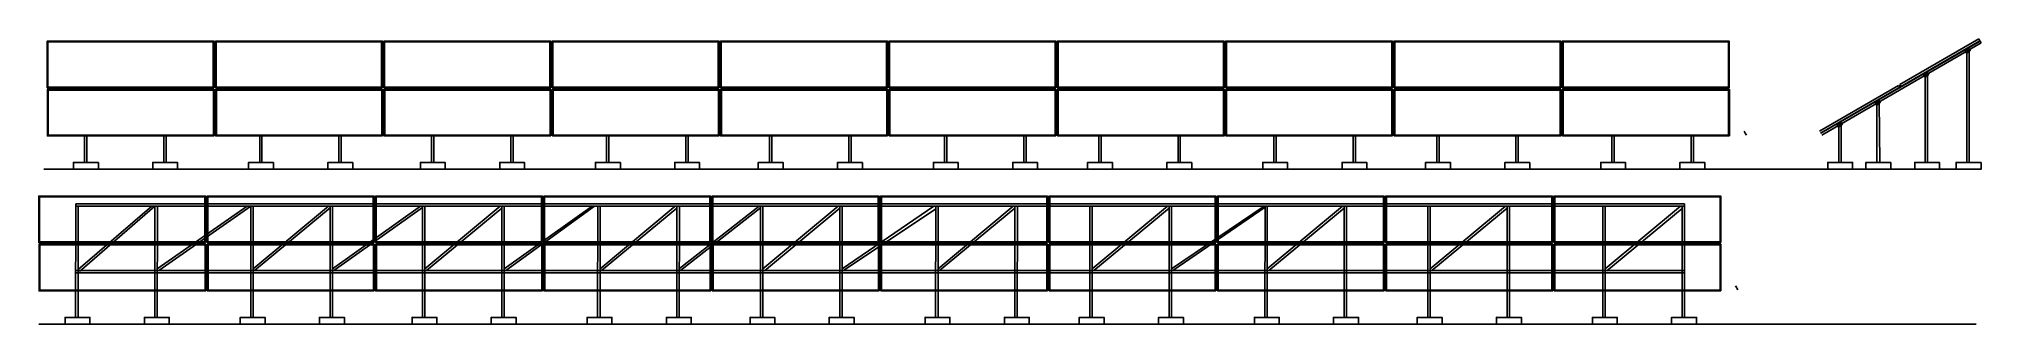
# Model space of a CAD drawing. Header units: millimetres. Extents: x 17482 to 45274, y 11327 to 15402.
import ezdxf

# ---------------------------------------------------------------- set-up
doc = ezdxf.new("R2010")
doc.units = ezdxf.units.MM

msp = doc.modelspace()

# ---------------------------------------------------------------- linework, layer by layer
for p, q in [((42977, 14057), (45257, 15373)), ((42979, 14054), (45257, 15373)), ((42979, 14054), (45259, 15371)), ((42994, 14028), (45274, 15345)), ((44112, 14751), (45241, 15402)), ((44129, 14722), (45257, 15373)), ((45257, 15373), (45241, 15402)), ((45257, 15373), (45274, 15345)), ((20003, 15198), (19996, 15198)), ((19999, 15201), (19999, 15195)), ((22411, 15198), (22405, 15198)), ((22408, 15201), (22408, 15195)), ((24820, 15198), (24813, 15198)), ((24817, 15201), (24817, 15195)), ((27229, 15198), (27222, 15198)), ((27225, 15201), (27225, 15195)), ((29638, 15198), (29631, 15198)), ((29635, 15201), (29635, 15195)), ((32047, 15198), (32040, 15198)), ((32044, 15201), (32044, 15195)), ((34456, 15198), (34449, 15198)), ((34453, 15201), (34453, 15195)), ((36865, 15198), (36858, 15198)), ((36861, 15201), (36861, 15195)), ((39273, 15198), (39267, 15198)), ((39270, 15201), (39270, 15195)), ((45038, 15221), (45113, 15264)), ((45043, 15212), (45038, 15221)), ((45068, 15226), (45067, 13637)), ((45078, 15222), (45089, 15224)), ((45082, 15228), (45084, 15218)), ((45101, 15246), (45100, 13637)), ((45113, 15264), (45117, 15255)), ((20003, 14844), (19996, 14844)), ((19999, 14848), (19999, 14841)), ((22411, 14844), (22405, 14844)), ((22408, 14848), (22408, 14841)), ((24820, 14844), (24813, 14844)), ((24817, 14848), (24817, 14841)), ((27229, 14844), (27222, 14844)), ((27225, 14848), (27225, 14841)), ((29638, 14844), (29631, 14844)), ((29635, 14848), (29635, 14841)), ((32047, 14844), (32040, 14844)), ((32044, 14848), (32044, 14841)), ((34456, 14844), (34449, 14844)), ((34453, 14848), (34453, 14841)), ((36865, 14844), (36858, 14844)), ((36861, 14848), (36861, 14841)), ((39273, 14844), (39267, 14844)), ((39270, 14848), (39270, 14841)), ((42961, 14086), (44089, 14737)), ((44105, 14708), (44089, 14737)), ((44118, 14741), (44094, 14727)), ((44097, 14723), (44121, 14736)), ((44445, 14878), (44519, 14921)), ((44450, 14869), (44445, 14878)), ((44474, 14883), (44475, 13643)), ((44485, 14879), (44495, 14881)), ((44489, 14885), (44491, 14875)), ((44508, 14903), (44507, 13637)), ((44519, 14921), (44524, 14912)), ((18138, 14693), (18131, 14693)), ((18135, 14690), (18135, 14696)), ((19540, 14693), (19533, 14693)), ((19536, 14690), (19536, 14696)), ((20006, 14535), (19999, 14535)), ((20003, 14539), (20003, 14532)), ((20547, 14693), (20540, 14693)), ((20544, 14690), (20544, 14696)), ((21949, 14693), (21942, 14693)), ((21945, 14690), (21945, 14696)), ((22415, 14535), (22408, 14535)), ((22411, 14539), (22411, 14532)), ((22956, 14693), (22949, 14693)), ((22952, 14690), (22952, 14696)), ((24357, 14693), (24351, 14693)), ((24354, 14690), (24354, 14696)), ((24823, 14535), (24817, 14535)), ((24820, 14539), (24820, 14532)), ((25365, 14693), (25358, 14693)), ((25361, 14690), (25361, 14696)), ((26766, 14693), (26759, 14693)), ((26763, 14690), (26763, 14696)), ((27232, 14535), (27225, 14535)), ((27229, 14539), (27229, 14532)), ((27773, 14693), (27766, 14693)), ((27770, 14690), (27770, 14696)), ((29175, 14693), (29168, 14693)), ((29171, 14690), (29171, 14696)), ((29642, 14535), (29635, 14535)), ((29638, 14539), (29638, 14532)), ((30183, 14693), (30176, 14693)), ((30179, 14690), (30179, 14696)), ((31584, 14693), (31577, 14693)), ((31581, 14690), (31581, 14696)), ((32050, 14535), (32044, 14535)), ((32047, 14539), (32047, 14532)), ((32592, 14693), (32585, 14693)), ((32588, 14690), (32588, 14696)), ((33993, 14693), (33986, 14693)), ((33990, 14690), (33990, 14696)), ((34459, 14535), (34452, 14535)), ((34456, 14539), (34456, 14532)), ((35000, 14693), (34993, 14693)), ((34997, 14690), (34997, 14696)), ((36402, 14693), (36395, 14693)), ((36398, 14690), (36398, 14696)), ((36868, 14535), (36861, 14535)), ((36865, 14539), (36865, 14532)), ((37409, 14693), (37402, 14693)), ((37406, 14690), (37406, 14696)), ((38811, 14693), (38804, 14693)), ((38807, 14690), (38807, 14696)), ((39277, 14535), (39270, 14535)), ((39273, 14539), (39273, 14532)), ((39818, 14693), (39811, 14693)), ((39814, 14690), (39814, 14696)), ((41054, 14693), (41047, 14693)), ((41050, 14690), (41050, 14696)), ((42977, 14057), (44105, 14708)), ((43752, 14478), (43827, 14521)), ((43757, 14469), (43752, 14478)), ((43782, 14483), (43781, 13637)), ((43792, 14479), (43803, 14481)), ((43796, 14485), (43799, 14475)), ((43815, 14503), (43826, 13637)), ((43827, 14521), (43832, 14512)), ((44094, 14727), (44097, 14723)), ((20003, 14176), (20003, 14169)), ((22411, 14176), (22411, 14169)), ((24820, 14176), (24820, 14169)), ((27229, 14176), (27229, 14169)), ((29638, 14176), (29638, 14169)), ((32047, 14176), (32047, 14169)), ((34456, 14176), (34456, 14169)), ((36865, 14176), (36865, 14169)), ((39273, 14176), (39273, 14169)), ((43207, 14163), (43282, 14206)), ((43270, 14188), (43270, 13637)), ((43282, 14206), (43286, 14197)), ((18136, 14016), (18136, 13639)), ((18170, 14016), (18170, 13637)), ((19271, 14016), (19271, 13639)), ((19304, 14016), (19304, 13637)), ((20006, 14172), (19999, 14172)), ((20642, 14016), (20642, 13639)), ((20675, 14016), (20675, 13637)), ((21776, 14016), (21776, 13639)), ((21810, 14016), (21810, 13637)), ((22415, 14172), (22408, 14172)), ((23100, 14016), (23100, 13639)), ((23134, 14016), (23133, 13637)), ((24234, 14016), (24234, 13639)), ((24268, 14016), (24268, 13637)), ((24823, 14172), (24817, 14172)), ((25605, 14016), (25605, 13639)), ((25639, 14016), (25639, 13637)), ((26740, 14016), (26740, 13639)), ((26773, 14016), (26773, 13637)), ((27232, 14172), (27225, 14172)), ((27936, 14016), (27936, 13639)), ((27969, 14016), (27969, 13637)), ((29070, 14016), (29070, 13639)), ((29104, 14016), (29103, 13637)), ((29642, 14172), (29635, 14172)), ((30441, 14016), (30441, 13639)), ((30475, 14016), (30474, 13637)), ((31575, 14016), (31575, 13639)), ((31609, 14016), (31609, 13637)), ((32050, 14172), (32044, 14172)), ((32647, 14016), (32647, 13639)), ((32681, 14016), (32681, 13637)), ((33782, 14016), (33782, 13639)), ((33815, 14016), (33815, 13637)), ((34459, 14172), (34452, 14172)), ((35153, 14016), (35153, 13639)), ((35187, 14016), (35186, 13637)), ((36287, 14016), (36287, 13639)), ((36321, 14016), (36321, 13637)), ((36868, 14172), (36861, 14172)), ((37483, 14016), (37483, 13639)), ((37517, 14016), (37517, 13637)), ((38618, 14016), (38618, 13639)), ((38651, 14016), (38651, 13637)), ((39277, 14172), (39270, 14172)), ((39989, 14016), (39989, 13639)), ((40022, 14016), (40022, 13637)), ((41123, 14016), (41123, 13639)), ((41157, 14016), (41156, 13637)), ((41897, 14057), (41881, 14085)), ((41914, 14028), (41899, 14054)), ((43212, 14155), (43207, 14163)), ((43237, 14169), (43237, 13639)), ((43247, 14164), (43258, 14166)), ((43251, 14171), (43253, 14160)), ((17555, 13540), (45272, 13540)), ((18010, 13013), (18009, 11423)), ((18010, 13046), (41030, 13045)), ((18010, 12993), (18010, 13046)), ((18010, 13013), (41030, 13012)), ((18043, 12105), (19101, 13013)), ((18044, 13012), (18043, 11423)), ((18065, 12080), (19144, 13013)), ((19144, 13013), (19143, 11423)), ((19177, 12117), (20464, 13013)), ((19178, 13012), (19177, 11423)), ((19199, 12092), (20515, 13013)), ((19883, 12984), (19876, 12984)), ((19880, 12988), (19880, 12981)), ((20515, 13013), (20515, 11423)), ((20549, 13012), (20548, 11423)), ((20549, 12117), (21626, 13013)), ((20570, 12092), (21650, 12987)), ((21650, 13013), (21649, 11423)), ((21683, 12117), (22941, 13013)), ((21683, 13012), (21683, 11423)), ((21704, 12092), (22973, 12992)), ((22292, 12984), (22285, 12984)), ((22289, 12988), (22289, 12981)), ((22973, 13013), (22973, 11424)), ((23007, 13012), (23006, 11423)), ((23007, 12117), (24083, 13013)), ((23028, 12092), (24108, 12983)), ((24108, 13013), (24107, 11424)), ((24141, 12117), (25399, 13013)), ((24142, 13012), (24141, 11423)), ((24163, 12092), (25432, 13012)), ((24701, 12984), (24694, 12984)), ((24697, 12988), (24697, 12981)), ((25479, 13013), (25478, 11423)), ((25513, 13012), (25512, 11423)), ((25512, 12117), (26589, 13012)), ((25534, 12092), (26613, 12983)), ((26613, 13013), (26612, 11423)), ((26647, 13012), (26646, 11423)), ((26647, 12122), (27788, 13012)), ((26668, 12097), (27809, 12990)), ((27109, 12984), (27103, 12984)), ((27106, 12988), (27106, 12981)), ((27809, 13013), (27808, 11424)), ((27843, 13012), (27842, 11423)), ((27842, 12115), (28919, 13011)), ((27864, 12090), (28944, 12982)), ((28944, 13013), (28943, 11424)), ((28977, 13012), (28976, 11423)), ((28977, 12116), (30287, 13012)), ((28998, 12091), (30315, 12972)), ((29519, 12984), (29512, 12984)), ((29515, 12988), (29515, 12981)), ((30315, 13013), (30314, 11424)), ((30348, 13012), (30348, 11423)), ((30348, 12116), (31424, 13012)), ((30369, 12091), (31449, 12983)), ((31449, 13013), (31448, 11424)), ((31483, 13012), (31482, 11423)), ((31928, 12984), (31921, 12984)), ((31924, 12988), (31924, 12981)), ((32521, 13013), (32520, 11423)), ((32555, 13012), (32554, 11423)), ((32554, 12116), (33631, 13012)), ((32576, 12091), (33655, 12983)), ((33655, 13013), (33655, 11423)), ((33689, 13012), (33688, 11423)), ((33689, 12116), (35014, 13012)), ((33710, 12091), (35027, 13000)), ((34336, 12984), (34330, 12984)), ((34333, 12988), (34333, 12981)), ((35027, 13013), (35026, 11424)), ((35060, 13012), (35059, 11423)), ((35060, 12116), (36136, 13012)), ((35081, 12091), (36161, 12982)), ((36161, 13013), (36160, 11424)), ((36195, 13012), (36194, 11423)), ((36745, 12984), (36738, 12984)), ((36742, 12988), (36742, 12981)), ((37357, 13013), (37356, 11424)), ((37391, 13012), (37390, 11423)), ((37390, 12116), (38467, 13012)), ((37412, 12091), (38491, 12982)), ((38491, 13013), (38490, 11424)), ((38525, 13012), (38524, 11423)), ((39154, 12984), (39147, 12984)), ((39151, 12988), (39151, 12981)), ((39862, 13013), (39861, 11423)), ((39896, 13012), (39895, 11423)), ((39896, 12115), (40972, 13010)), ((39917, 12089), (40997, 12981)), ((40997, 13013), (40996, 11423)), ((41030, 13012), (41029, 11423)), ((41030, 13045), (41030, 13015)), ((19883, 12631), (19876, 12631)), ((19880, 12634), (19880, 12628)), ((22292, 12631), (22285, 12631)), ((22289, 12634), (22289, 12628)), ((24701, 12631), (24694, 12631)), ((24697, 12634), (24697, 12628)), ((27109, 12631), (27103, 12631)), ((27106, 12634), (27106, 12628)), ((29519, 12631), (29512, 12631)), ((29515, 12634), (29515, 12628)), ((31928, 12631), (31921, 12631)), ((31924, 12634), (31924, 12628)), ((34336, 12631), (34330, 12631)), ((34333, 12634), (34333, 12628)), ((36745, 12631), (36738, 12631)), ((36742, 12634), (36742, 12628)), ((39154, 12631), (39147, 12631)), ((39151, 12634), (39151, 12628)), ((18019, 12479), (18012, 12479)), ((18015, 12476), (18015, 12483)), ((19420, 12479), (19413, 12479)), ((19417, 12476), (19417, 12483)), ((19886, 12322), (19880, 12322)), ((19883, 12325), (19883, 12319)), ((20428, 12479), (20421, 12479)), ((20424, 12476), (20424, 12483)), ((21829, 12479), (21822, 12479)), ((21826, 12476), (21826, 12483)), ((22295, 12322), (22288, 12322)), ((22292, 12325), (22292, 12319)), ((22836, 12479), (22829, 12479)), ((22833, 12476), (22833, 12483)), ((24238, 12479), (24231, 12479)), ((24234, 12476), (24234, 12483)), ((24704, 12322), (24697, 12322)), ((24701, 12325), (24701, 12319)), ((25245, 12479), (25238, 12479)), ((25242, 12476), (25242, 12483)), ((26647, 12479), (26640, 12479)), ((26643, 12476), (26643, 12483)), ((27113, 12322), (27106, 12322)), ((27109, 12325), (27109, 12319)), ((27654, 12479), (27647, 12479)), ((27650, 12476), (27650, 12483)), ((29055, 12479), (29049, 12479)), ((29052, 12476), (29052, 12483)), ((29522, 12322), (29515, 12322)), ((29519, 12325), (29519, 12319)), ((30063, 12479), (30056, 12479)), ((30060, 12476), (30060, 12483)), ((31465, 12479), (31458, 12479)), ((31461, 12476), (31461, 12483)), ((31931, 12322), (31924, 12322)), ((31928, 12325), (31928, 12319)), ((32472, 12479), (32465, 12479)), ((32469, 12476), (32469, 12483)), ((33874, 12479), (33867, 12479)), ((33870, 12476), (33870, 12483)), ((34340, 12322), (34333, 12322)), ((34336, 12325), (34336, 12319)), ((34881, 12479), (34874, 12479)), ((34877, 12476), (34877, 12483)), ((36282, 12479), (36276, 12479)), ((36279, 12476), (36279, 12483)), ((36748, 12322), (36742, 12322)), ((36745, 12325), (36745, 12319)), ((37290, 12479), (37283, 12479)), ((37286, 12476), (37286, 12483)), ((38691, 12479), (38684, 12479)), ((38688, 12476), (38688, 12483)), ((39157, 12322), (39150, 12322)), ((39154, 12325), (39154, 12319)), ((39698, 12479), (39691, 12479)), ((39695, 12476), (39695, 12483)), ((40934, 12479), (40927, 12479)), ((40931, 12476), (40931, 12483)), ((18009, 12092), (41030, 12091)), ((18009, 12059), (41030, 12058)), ((19886, 11959), (19880, 11959)), ((19883, 11962), (19883, 11956)), ((22295, 11959), (22288, 11959)), ((22292, 11962), (22292, 11956)), ((24704, 11959), (24697, 11959)), ((24701, 11962), (24701, 11956)), ((27113, 11959), (27106, 11959)), ((27109, 11962), (27109, 11956)), ((29522, 11959), (29515, 11959)), ((29519, 11962), (29519, 11956)), ((31931, 11959), (31924, 11959)), ((31928, 11962), (31928, 11956)), ((34340, 11959), (34333, 11959)), ((34336, 11962), (34336, 11956)), ((36748, 11959), (36742, 11959)), ((36745, 11962), (36745, 11956)), ((39157, 11959), (39150, 11959)), ((39154, 11962), (39154, 11956)), ((41778, 11843), (41761, 11872)), ((41794, 11815), (41779, 11841)), ((17484, 11327), (45201, 11327))]:
    msp.add_line(p, q)
for points in [[(19988, 14704), (17602, 14704), (17602, 15370), (19988, 15370)], [(19978, 14714), (17612, 14714), (17612, 15360), (19978, 15360)], [(22397, 14704), (20011, 14704), (20011, 15370), (22397, 15370)], [(22387, 14714), (20021, 14714), (20021, 15360), (22387, 15360)], [(24806, 14704), (22420, 14704), (22420, 15370), (24806, 15370)], [(24796, 14714), (22430, 14714), (22430, 15360), (24796, 15360)], [(27214, 14704), (24828, 14704), (24828, 15370), (27214, 15370)], [(27204, 14714), (24838, 14714), (24838, 15360), (27204, 15360)], [(29623, 14704), (27237, 14704), (27237, 15370), (29623, 15370)], [(29613, 14714), (27247, 14714), (27247, 15360), (29613, 15360)], [(32032, 14704), (29646, 14704), (29646, 15370), (32032, 15370)], [(32022, 14714), (29656, 14714), (29656, 15360), (32022, 15360)], [(34441, 14704), (32055, 14704), (32055, 15370), (34441, 15370)], [(34431, 14714), (32065, 14714), (32065, 15360), (34431, 15360)], [(36850, 14704), (34464, 14704), (34464, 15370), (36850, 15370)], [(36840, 14714), (34474, 14714), (34474, 15360), (36840, 15360)], [(39259, 14704), (36873, 14704), (36873, 15370), (39259, 15370)], [(39249, 14714), (36883, 14714), (36883, 15360), (39249, 15360)], [(41668, 14704), (39281, 14704), (39281, 15370), (41668, 15370)], [(41658, 14714), (39291, 14714), (39291, 15360), (41658, 15360)], [(20021, 15212), (20021, 15183), (19978, 15183), (19978, 15212)], [(20016, 15207), (20016, 15188), (19983, 15188), (19983, 15207)], [(22430, 15212), (22430, 15183), (22387, 15183), (22387, 15212)], [(22424, 15207), (22424, 15188), (22392, 15188), (22392, 15207)], [(24838, 15212), (24838, 15183), (24795, 15183), (24795, 15212)], [(24833, 15207), (24833, 15188), (24800, 15188), (24800, 15207)], [(27247, 15212), (27247, 15183), (27204, 15183), (27204, 15212)], [(27242, 15207), (27242, 15188), (27209, 15188), (27209, 15207)], [(29656, 15212), (29656, 15183), (29613, 15183), (29613, 15212)], [(29651, 15207), (29651, 15188), (29618, 15188), (29618, 15207)], [(32065, 15212), (32065, 15183), (32022, 15183), (32022, 15212)], [(32060, 15207), (32060, 15188), (32027, 15188), (32027, 15207)], [(34474, 15212), (34474, 15183), (34431, 15183), (34431, 15212)], [(34469, 15207), (34469, 15188), (34436, 15188), (34436, 15207)], [(36883, 15212), (36883, 15183), (36840, 15183), (36840, 15212)], [(36878, 15207), (36878, 15188), (36845, 15188), (36845, 15207)], [(39291, 15212), (39291, 15183), (39249, 15183), (39249, 15212)], [(39286, 15207), (39286, 15188), (39254, 15188), (39254, 15207)], [(20021, 14859), (20021, 14830), (19978, 14830), (19978, 14859)], [(20016, 14854), (20016, 14835), (19983, 14835), (19983, 14854)], [(22430, 14859), (22430, 14830), (22387, 14830), (22387, 14859)], [(22424, 14854), (22424, 14835), (22392, 14835), (22392, 14854)], [(24838, 14859), (24838, 14830), (24795, 14830), (24795, 14859)], [(24833, 14854), (24833, 14835), (24800, 14835), (24800, 14854)], [(27247, 14859), (27247, 14830), (27204, 14830), (27204, 14859)], [(27242, 14854), (27242, 14835), (27209, 14835), (27209, 14854)], [(29656, 14859), (29656, 14830), (29613, 14830), (29613, 14859)], [(29651, 14854), (29651, 14835), (29618, 14835), (29618, 14854)], [(32065, 14859), (32065, 14830), (32022, 14830), (32022, 14859)], [(32060, 14854), (32060, 14835), (32027, 14835), (32027, 14854)], [(34474, 14859), (34474, 14830), (34431, 14830), (34431, 14859)], [(34469, 14854), (34469, 14835), (34436, 14835), (34436, 14854)], [(36883, 14859), (36883, 14830), (36840, 14830), (36840, 14859)], [(36878, 14854), (36878, 14835), (36845, 14835), (36845, 14854)], [(39291, 14859), (39291, 14830), (39249, 14830), (39249, 14859)], [(39286, 14854), (39286, 14835), (39254, 14835), (39254, 14854)], [(19991, 14016), (17605, 14016), (17605, 14681), (19991, 14681)], [(19981, 14026), (17615, 14026), (17615, 14671), (19981, 14671)], [(18149, 14671), (18120, 14671), (18120, 14714), (18149, 14714)], [(18144, 14676), (18125, 14676), (18125, 14709), (18144, 14709)], [(19551, 14671), (19522, 14671), (19522, 14714), (19551, 14714)], [(19546, 14676), (19527, 14676), (19527, 14709), (19546, 14709)], [(20024, 14550), (20024, 14521), (19981, 14521), (19981, 14550)], [(20019, 14545), (20019, 14526), (19986, 14526), (19986, 14545)], [(22400, 14016), (20014, 14016), (20014, 14681), (22400, 14681)], [(22390, 14026), (20024, 14026), (20024, 14671), (22390, 14671)], [(20558, 14671), (20529, 14671), (20529, 14714), (20558, 14714)], [(20553, 14676), (20534, 14676), (20534, 14709), (20553, 14709)], [(21960, 14671), (21931, 14671), (21931, 14714), (21960, 14714)], [(21955, 14676), (21936, 14676), (21936, 14709), (21955, 14709)], [(22433, 14550), (22433, 14521), (22390, 14521), (22390, 14550)], [(22428, 14545), (22428, 14526), (22395, 14526), (22395, 14545)], [(24809, 14016), (22423, 14016), (22423, 14681), (24809, 14681)], [(24799, 14026), (22433, 14026), (22433, 14671), (24799, 14671)], [(22967, 14671), (22938, 14671), (22938, 14714), (22967, 14714)], [(22962, 14676), (22943, 14676), (22943, 14709), (22962, 14709)], [(24368, 14671), (24339, 14671), (24339, 14714), (24368, 14714)], [(24363, 14676), (24345, 14676), (24345, 14709), (24363, 14709)], [(24842, 14550), (24842, 14521), (24799, 14521), (24799, 14550)], [(24836, 14545), (24836, 14526), (24804, 14526), (24804, 14545)], [(27218, 14016), (24832, 14016), (24832, 14681), (27218, 14681)], [(27208, 14026), (24842, 14026), (24842, 14671), (27208, 14671)], [(25376, 14671), (25347, 14671), (25347, 14714), (25376, 14714)], [(25371, 14676), (25352, 14676), (25352, 14709), (25371, 14709)], [(26777, 14671), (26748, 14671), (26748, 14714), (26777, 14714)], [(26772, 14676), (26753, 14676), (26753, 14709), (26772, 14709)], [(27250, 14550), (27250, 14521), (27207, 14521), (27207, 14550)], [(27245, 14545), (27245, 14526), (27212, 14526), (27212, 14545)], [(29626, 14016), (27240, 14016), (27240, 14681), (29626, 14681)], [(29616, 14026), (27250, 14026), (27250, 14671), (29616, 14671)], [(27784, 14671), (27755, 14671), (27755, 14714), (27784, 14714)], [(27779, 14676), (27760, 14676), (27760, 14709), (27779, 14709)], [(29186, 14671), (29157, 14671), (29157, 14714), (29186, 14714)], [(29181, 14676), (29162, 14676), (29162, 14709), (29181, 14709)], [(29660, 14550), (29660, 14521), (29617, 14521), (29617, 14550)], [(29655, 14545), (29655, 14526), (29622, 14526), (29622, 14545)], [(32036, 14016), (29650, 14016), (29650, 14681), (32036, 14681)], [(32026, 14026), (29660, 14026), (29660, 14671), (32026, 14671)], [(30194, 14671), (30165, 14671), (30165, 14714), (30194, 14714)], [(30189, 14676), (30170, 14676), (30170, 14709), (30189, 14709)], [(31595, 14671), (31566, 14671), (31566, 14714), (31595, 14714)], [(31590, 14676), (31571, 14676), (31571, 14709), (31590, 14709)], [(32069, 14550), (32069, 14521), (32026, 14521), (32026, 14550)], [(32063, 14545), (32063, 14526), (32031, 14526), (32031, 14545)], [(34445, 14016), (32059, 14016), (32059, 14681), (34445, 14681)], [(34435, 14026), (32069, 14026), (32069, 14671), (34435, 14671)], [(32603, 14671), (32574, 14671), (32574, 14714), (32603, 14714)], [(32598, 14676), (32579, 14676), (32579, 14709), (32598, 14709)], [(34004, 14671), (33975, 14671), (33975, 14714), (34004, 14714)], [(33999, 14676), (33980, 14676), (33980, 14709), (33999, 14709)], [(34477, 14550), (34477, 14521), (34434, 14521), (34434, 14550)], [(34472, 14545), (34472, 14526), (34439, 14526), (34439, 14545)], [(36853, 14016), (34467, 14016), (34467, 14681), (36853, 14681)], [(36843, 14026), (34477, 14026), (34477, 14671), (36843, 14671)], [(35011, 14671), (34982, 14671), (34982, 14714), (35011, 14714)], [(35006, 14676), (34987, 14676), (34987, 14709), (35006, 14709)], [(36413, 14671), (36384, 14671), (36384, 14714), (36413, 14714)], [(36408, 14676), (36389, 14676), (36389, 14709), (36408, 14709)], [(36886, 14550), (36886, 14521), (36843, 14521), (36843, 14550)], [(36881, 14545), (36881, 14526), (36848, 14526), (36848, 14545)], [(39262, 14016), (36876, 14016), (36876, 14681), (39262, 14681)], [(39252, 14026), (36886, 14026), (36886, 14671), (39252, 14671)], [(37420, 14671), (37391, 14671), (37391, 14714), (37420, 14714)], [(37415, 14676), (37396, 14676), (37396, 14709), (37415, 14709)], [(38822, 14671), (38793, 14671), (38793, 14714), (38822, 14714)], [(38817, 14676), (38798, 14676), (38798, 14709), (38817, 14709)], [(39295, 14550), (39295, 14521), (39252, 14521), (39252, 14550)], [(39290, 14545), (39290, 14526), (39257, 14526), (39257, 14545)], [(41671, 14016), (39285, 14016), (39285, 14681), (41671, 14681)], [(41661, 14026), (39295, 14026), (39295, 14671), (41661, 14671)], [(39829, 14671), (39800, 14671), (39800, 14714), (39829, 14714)], [(39824, 14676), (39805, 14676), (39805, 14709), (39824, 14709)], [(41065, 14671), (41036, 14671), (41036, 14714), (41065, 14714)], [(41060, 14676), (41041, 14676), (41041, 14709), (41060, 14709)], [(20024, 14187), (20024, 14158), (19981, 14158), (19981, 14187)], [(20019, 14182), (20019, 14163), (19986, 14163), (19986, 14182)], [(22433, 14187), (22433, 14158), (22390, 14158), (22390, 14187)], [(22428, 14182), (22428, 14163), (22395, 14163), (22395, 14182)], [(24842, 14187), (24842, 14158), (24799, 14158), (24799, 14187)], [(24836, 14182), (24836, 14163), (24804, 14163), (24804, 14182)], [(27250, 14187), (27250, 14158), (27207, 14158), (27207, 14187)], [(27245, 14182), (27245, 14163), (27212, 14163), (27212, 14182)], [(29660, 14187), (29660, 14158), (29617, 14158), (29617, 14187)], [(29655, 14182), (29655, 14163), (29622, 14163), (29622, 14182)], [(32069, 14187), (32069, 14158), (32026, 14158), (32026, 14187)], [(32063, 14182), (32063, 14163), (32031, 14163), (32031, 14182)], [(34477, 14187), (34477, 14158), (34434, 14158), (34434, 14187)], [(34472, 14182), (34472, 14163), (34439, 14163), (34439, 14182)], [(36886, 14187), (36886, 14158), (36843, 14158), (36843, 14187)], [(36881, 14182), (36881, 14163), (36848, 14163), (36848, 14182)], [(39295, 14187), (39295, 14158), (39252, 14158), (39252, 14187)], [(39290, 14182), (39290, 14163), (39257, 14163), (39257, 14182)], [(17978, 13541), (18334, 13540), (18334, 13636), (17978, 13637)], [(19112, 13541), (19468, 13540), (19468, 13636), (19112, 13637)], [(20483, 13541), (20839, 13540), (20839, 13636), (20483, 13637)], [(21618, 13541), (21973, 13540), (21973, 13636), (21618, 13637)], [(22941, 13541), (23297, 13540), (23297, 13636), (22941, 13637)], [(24076, 13541), (24432, 13540), (24432, 13636), (24076, 13637)], [(25447, 13541), (25803, 13540), (25803, 13636), (25447, 13637)], [(26581, 13541), (26937, 13540), (26937, 13636), (26581, 13637)], [(27777, 13541), (28133, 13540), (28133, 13636), (27777, 13637)], [(28911, 13541), (29267, 13540), (29267, 13636), (28911, 13637)], [(30282, 13541), (30638, 13540), (30638, 13636), (30282, 13637)], [(31417, 13541), (31773, 13540), (31773, 13636), (31417, 13637)], [(32489, 13541), (32845, 13540), (32845, 13636), (32489, 13637)], [(33623, 13541), (33979, 13540), (33979, 13636), (33623, 13637)], [(34994, 13541), (35350, 13540), (35350, 13636), (34994, 13637)], [(36129, 13541), (36485, 13540), (36485, 13636), (36129, 13637)], [(37325, 13541), (37681, 13540), (37681, 13636), (37325, 13637)], [(38459, 13541), (38815, 13540), (38815, 13636), (38459, 13637)], [(39830, 13541), (40186, 13540), (40186, 13636), (39830, 13637)], [(40964, 13541), (41320, 13540), (41320, 13636), (40964, 13637)], [(43078, 13541), (43434, 13541), (43434, 13637), (43078, 13637)], [(43624, 13541), (43980, 13541), (43980, 13637), (43624, 13637)], [(44324, 13541), (44680, 13540), (44680, 13636), (44324, 13637)], [(44916, 13541), (45272, 13540), (45272, 13636), (44916, 13637)], [(19868, 12491), (17482, 12491), (17482, 13157), (19868, 13157)], [(19858, 12501), (17492, 12501), (17492, 13147), (19858, 13147)], [(22277, 12491), (19891, 12491), (19891, 13157), (22277, 13157)], [(22267, 12501), (19901, 12501), (19901, 13147), (22267, 13147)], [(24686, 12491), (22300, 12491), (22300, 13157), (24686, 13157)], [(24676, 12501), (22310, 12501), (22310, 13147), (24676, 13147)], [(27095, 12491), (24709, 12491), (24709, 13157), (27095, 13157)], [(27085, 12501), (24719, 12501), (24719, 13147), (27085, 13147)], [(29504, 12491), (27117, 12491), (27117, 13157), (29504, 13157)], [(29494, 12501), (27127, 12501), (27127, 13147), (29494, 13147)], [(31913, 12491), (29527, 12491), (29527, 13157), (31913, 13157)], [(31903, 12501), (29537, 12501), (29537, 13147), (31903, 13147)], [(34322, 12491), (31936, 12491), (31936, 13157), (34322, 13157)], [(34312, 12501), (31946, 12501), (31946, 13147), (34312, 13147)], [(36731, 12491), (34345, 12491), (34345, 13157), (36731, 13157)], [(36721, 12501), (34355, 12501), (34355, 13147), (36721, 13147)], [(39139, 12491), (36753, 12491), (36753, 13157), (39139, 13157)], [(39129, 12501), (36763, 12501), (36763, 13147), (39129, 13147)], [(41548, 12491), (39162, 12491), (39162, 13157), (41548, 13157)], [(41538, 12501), (39172, 12501), (39172, 13147), (41538, 13147)], [(19901, 12999), (19901, 12970), (19858, 12970), (19858, 12999)], [(19896, 12994), (19896, 12975), (19863, 12975), (19863, 12994)], [(22310, 12999), (22310, 12970), (22267, 12970), (22267, 12999)], [(22305, 12994), (22305, 12975), (22272, 12975), (22272, 12994)], [(24719, 12999), (24719, 12970), (24676, 12970), (24676, 12999)], [(24714, 12994), (24714, 12975), (24681, 12975), (24681, 12994)], [(27127, 12999), (27127, 12970), (27085, 12970), (27085, 12999)], [(27122, 12994), (27122, 12975), (27090, 12975), (27090, 12994)], [(29537, 12999), (29537, 12970), (29494, 12970), (29494, 12999)], [(29532, 12994), (29532, 12975), (29499, 12975), (29499, 12994)], [(31946, 12999), (31946, 12970), (31903, 12970), (31903, 12999)], [(31941, 12994), (31941, 12975), (31908, 12975), (31908, 12994)], [(34355, 12999), (34355, 12970), (34312, 12970), (34312, 12999)], [(34349, 12994), (34349, 12975), (34317, 12975), (34317, 12994)], [(36763, 12999), (36763, 12970), (36720, 12970), (36720, 12999)], [(36758, 12994), (36758, 12975), (36725, 12975), (36725, 12994)], [(39172, 12999), (39172, 12970), (39129, 12970), (39129, 12999)], [(39167, 12994), (39167, 12975), (39134, 12975), (39134, 12994)], [(19901, 12645), (19901, 12616), (19858, 12616), (19858, 12645)], [(19896, 12640), (19896, 12621), (19863, 12621), (19863, 12640)], [(22310, 12645), (22310, 12616), (22267, 12616), (22267, 12645)], [(22305, 12640), (22305, 12621), (22272, 12621), (22272, 12640)], [(24719, 12645), (24719, 12616), (24676, 12616), (24676, 12645)], [(24714, 12640), (24714, 12621), (24681, 12621), (24681, 12640)], [(27127, 12645), (27127, 12616), (27085, 12616), (27085, 12645)], [(27122, 12640), (27122, 12621), (27090, 12621), (27090, 12640)], [(29537, 12645), (29537, 12616), (29494, 12616), (29494, 12645)], [(29532, 12640), (29532, 12621), (29499, 12621), (29499, 12640)], [(31946, 12645), (31946, 12616), (31903, 12616), (31903, 12645)], [(31941, 12640), (31941, 12621), (31908, 12621), (31908, 12640)], [(34355, 12645), (34355, 12616), (34312, 12616), (34312, 12645)], [(34349, 12640), (34349, 12621), (34317, 12621), (34317, 12640)], [(36763, 12645), (36763, 12616), (36720, 12616), (36720, 12645)], [(36758, 12640), (36758, 12621), (36725, 12621), (36725, 12640)], [(39172, 12645), (39172, 12616), (39129, 12616), (39129, 12645)], [(39167, 12640), (39167, 12621), (39134, 12621), (39134, 12640)], [(19872, 11802), (17486, 11802), (17486, 12468), (19872, 12468)], [(19862, 11812), (17496, 11812), (17496, 12458), (19862, 12458)], [(18030, 12458), (18001, 12458), (18001, 12501), (18030, 12501)], [(18025, 12463), (18006, 12463), (18006, 12496), (18025, 12496)], [(19431, 12458), (19402, 12458), (19402, 12501), (19431, 12501)], [(19426, 12463), (19407, 12463), (19407, 12496), (19426, 12496)], [(19905, 12336), (19905, 12307), (19862, 12307), (19862, 12336)], [(19899, 12331), (19899, 12312), (19867, 12312), (19867, 12331)], [(22281, 11802), (19895, 11802), (19895, 12468), (22281, 12468)], [(22271, 11812), (19905, 11812), (19905, 12458), (22271, 12458)], [(20439, 12458), (20410, 12458), (20410, 12501), (20439, 12501)], [(20434, 12463), (20415, 12463), (20415, 12496), (20434, 12496)], [(21840, 12458), (21811, 12458), (21811, 12501), (21840, 12501)], [(21835, 12463), (21816, 12463), (21816, 12496), (21835, 12496)], [(22313, 12336), (22313, 12307), (22270, 12307), (22270, 12336)], [(22308, 12331), (22308, 12312), (22275, 12312), (22275, 12331)], [(24689, 11802), (22303, 11802), (22303, 12468), (24689, 12468)], [(24679, 11812), (22313, 11812), (22313, 12458), (24679, 12458)], [(22847, 12458), (22818, 12458), (22818, 12501), (22847, 12501)], [(22842, 12463), (22823, 12463), (22823, 12496), (22842, 12496)], [(24249, 12458), (24220, 12458), (24220, 12501), (24249, 12501)], [(24244, 12463), (24225, 12463), (24225, 12496), (24244, 12496)], [(24722, 12336), (24722, 12307), (24679, 12307), (24679, 12336)], [(24717, 12331), (24717, 12312), (24684, 12312), (24684, 12331)], [(27098, 11802), (24712, 11802), (24712, 12468), (27098, 12468)], [(27088, 11812), (24722, 11812), (24722, 12458), (27088, 12458)], [(25256, 12458), (25227, 12458), (25227, 12501), (25256, 12501)], [(25251, 12463), (25232, 12463), (25232, 12496), (25251, 12496)], [(26658, 12458), (26629, 12458), (26629, 12501), (26658, 12501)], [(26653, 12463), (26634, 12463), (26634, 12496), (26653, 12496)], [(27131, 12336), (27131, 12307), (27088, 12307), (27088, 12336)], [(27126, 12331), (27126, 12312), (27093, 12312), (27093, 12331)], [(29507, 11802), (27121, 11802), (27121, 12468), (29507, 12468)], [(29497, 11812), (27131, 11812), (27131, 12458), (29497, 12458)], [(27665, 12458), (27636, 12458), (27636, 12501), (27665, 12501)], [(27660, 12463), (27641, 12463), (27641, 12496), (27660, 12496)], [(29066, 12458), (29037, 12458), (29037, 12501), (29066, 12501)], [(29061, 12463), (29042, 12463), (29042, 12496), (29061, 12496)], [(29540, 12336), (29540, 12307), (29497, 12307), (29497, 12336)], [(29535, 12331), (29535, 12312), (29502, 12312), (29502, 12331)], [(31916, 11802), (29530, 11802), (29530, 12468), (31916, 12468)], [(31906, 11812), (29540, 11812), (29540, 12458), (31906, 12458)], [(30074, 12458), (30045, 12458), (30045, 12501), (30074, 12501)], [(30069, 12463), (30050, 12463), (30050, 12496), (30069, 12496)], [(31476, 12458), (31447, 12458), (31447, 12501), (31476, 12501)], [(31471, 12463), (31452, 12463), (31452, 12496), (31471, 12496)], [(31949, 12336), (31949, 12307), (31906, 12307), (31906, 12336)], [(31944, 12331), (31944, 12312), (31911, 12312), (31911, 12331)], [(34325, 11802), (31939, 11802), (31939, 12468), (34325, 12468)], [(34315, 11812), (31949, 11812), (31949, 12458), (34315, 12458)], [(32483, 12458), (32454, 12458), (32454, 12501), (32483, 12501)], [(32478, 12463), (32459, 12463), (32459, 12496), (32478, 12496)], [(33885, 12458), (33856, 12458), (33856, 12501), (33885, 12501)], [(33880, 12463), (33861, 12463), (33861, 12496), (33880, 12496)], [(34358, 12336), (34358, 12307), (34315, 12307), (34315, 12336)], [(34353, 12331), (34353, 12312), (34320, 12312), (34320, 12331)], [(36734, 11802), (34348, 11802), (34348, 12468), (36734, 12468)], [(36724, 11812), (34358, 11812), (34358, 12458), (36724, 12458)], [(34892, 12458), (34863, 12458), (34863, 12501), (34892, 12501)], [(34887, 12463), (34868, 12463), (34868, 12496), (34887, 12496)], [(36294, 12458), (36264, 12458), (36264, 12501), (36294, 12501)], [(36288, 12463), (36270, 12463), (36270, 12496), (36288, 12496)], [(36767, 12336), (36767, 12307), (36724, 12307), (36724, 12336)], [(36761, 12331), (36761, 12312), (36729, 12312), (36729, 12331)], [(39143, 11802), (36757, 11802), (36757, 12468), (39143, 12468)], [(39133, 11812), (36767, 11812), (36767, 12458), (39133, 12458)], [(37301, 12458), (37272, 12458), (37272, 12501), (37301, 12501)], [(37296, 12463), (37277, 12463), (37277, 12496), (37296, 12496)], [(38702, 12458), (38673, 12458), (38673, 12501), (38702, 12501)], [(38697, 12463), (38678, 12463), (38678, 12496), (38697, 12496)], [(39175, 12336), (39175, 12307), (39132, 12307), (39132, 12336)], [(39170, 12331), (39170, 12312), (39137, 12312), (39137, 12331)], [(41551, 11802), (39165, 11802), (39165, 12468), (41551, 12468)], [(41541, 11812), (39175, 11812), (39175, 12458), (41541, 12458)], [(39709, 12458), (39680, 12458), (39680, 12501), (39709, 12501)], [(39704, 12463), (39685, 12463), (39685, 12496), (39704, 12496)], [(40945, 12458), (40916, 12458), (40916, 12501), (40945, 12501)], [(40940, 12463), (40921, 12463), (40921, 12496), (40940, 12496)], [(19905, 11973), (19905, 11944), (19862, 11944), (19862, 11973)], [(19899, 11968), (19899, 11949), (19867, 11949), (19867, 11968)], [(22313, 11973), (22313, 11944), (22270, 11944), (22270, 11973)], [(22308, 11968), (22308, 11949), (22275, 11949), (22275, 11968)], [(24722, 11973), (24722, 11944), (24679, 11944), (24679, 11973)], [(24717, 11968), (24717, 11949), (24684, 11949), (24684, 11968)], [(27131, 11973), (27131, 11944), (27088, 11944), (27088, 11973)], [(27126, 11968), (27126, 11949), (27093, 11949), (27093, 11968)], [(29540, 11973), (29540, 11944), (29497, 11944), (29497, 11973)], [(29535, 11968), (29535, 11949), (29502, 11949), (29502, 11968)], [(31949, 11973), (31949, 11944), (31906, 11944), (31906, 11973)], [(31944, 11968), (31944, 11949), (31911, 11949), (31911, 11968)], [(34358, 11973), (34358, 11944), (34315, 11944), (34315, 11973)], [(34353, 11968), (34353, 11949), (34320, 11949), (34320, 11968)], [(36767, 11973), (36767, 11944), (36724, 11944), (36724, 11973)], [(36761, 11968), (36761, 11949), (36729, 11949), (36729, 11968)], [(39175, 11973), (39175, 11944), (39132, 11944), (39132, 11973)], [(39170, 11968), (39170, 11949), (39137, 11949), (39137, 11968)], [(17858, 11327), (18214, 11327), (18214, 11423), (17858, 11423)], [(17858, 11327), (18214, 11327), (18214, 11423), (17858, 11423)], [(18993, 11327), (19348, 11327), (19348, 11423), (18993, 11423)], [(18993, 11327), (19348, 11327), (19348, 11423), (18993, 11423)], [(20364, 11327), (20720, 11327), (20720, 11423), (20364, 11423)], [(20364, 11327), (20720, 11327), (20720, 11423), (20364, 11423)], [(21498, 11327), (21854, 11327), (21854, 11423), (21498, 11423)], [(21498, 11327), (21854, 11327), (21854, 11423), (21498, 11423)], [(22822, 11328), (23178, 11327), (23178, 11423), (22822, 11424)], [(22822, 11327), (23178, 11327), (23178, 11423), (22822, 11423)], [(23956, 11328), (24312, 11327), (24312, 11423), (23956, 11424)], [(23956, 11327), (24312, 11327), (24312, 11423), (23956, 11423)], [(25327, 11327), (25683, 11327), (25683, 11423), (25327, 11423)], [(25327, 11327), (25683, 11327), (25683, 11423), (25327, 11423)], [(26462, 11327), (26818, 11327), (26818, 11423), (26462, 11423)], [(26462, 11327), (26818, 11327), (26818, 11423), (26462, 11423)], [(27658, 11328), (28013, 11327), (28013, 11423), (27658, 11424)], [(27658, 11327), (28013, 11327), (28013, 11423), (27658, 11423)], [(28792, 11328), (29148, 11327), (29148, 11423), (28792, 11424)], [(28792, 11327), (29148, 11327), (29148, 11423), (28792, 11423)], [(30163, 11328), (30519, 11327), (30519, 11423), (30163, 11424)], [(30163, 11327), (30519, 11327), (30519, 11423), (30163, 11423)], [(31297, 11328), (31653, 11327), (31653, 11423), (31297, 11424)], [(31297, 11327), (31653, 11327), (31653, 11423), (31297, 11423)], [(32369, 11327), (32725, 11327), (32725, 11423), (32369, 11423)], [(32369, 11327), (32725, 11327), (32725, 11423), (32369, 11423)], [(33504, 11327), (33860, 11327), (33860, 11423), (33504, 11423)], [(33504, 11327), (33860, 11327), (33860, 11423), (33504, 11423)], [(34875, 11328), (35231, 11327), (35231, 11423), (34875, 11424)], [(34875, 11327), (35231, 11327), (35231, 11423), (34875, 11423)], [(36009, 11328), (36365, 11327), (36365, 11423), (36009, 11424)], [(36009, 11327), (36365, 11327), (36365, 11423), (36009, 11423)], [(37205, 11328), (37561, 11327), (37561, 11423), (37205, 11424)], [(37205, 11327), (37561, 11327), (37561, 11423), (37205, 11423)], [(38339, 11328), (38695, 11327), (38695, 11423), (38339, 11424)], [(38339, 11327), (38695, 11327), (38695, 11423), (38339, 11423)], [(39711, 11327), (40067, 11327), (40067, 11423), (39711, 11423)], [(39711, 11327), (40067, 11327), (40067, 11423), (39711, 11423)], [(40845, 11327), (41201, 11327), (41201, 11423), (40845, 11423)], [(40845, 11327), (41201, 11327), (41201, 11423), (40845, 11423)]]:
    msp.add_lwpolyline(points, close=True)
msp.add_lwpolyline([(44129, 14722), (44112, 14751)])
for centre, radius in [((19999, 15198), 5.4), ((19999, 15198), 3.4), ((22408, 15198), 5.4), ((22408, 15198), 3.4), ((24817, 15198), 5.4), ((24817, 15198), 3.4), ((27225, 15198), 5.4), ((27225, 15198), 3.4), ((29635, 15198), 5.4), ((29635, 15198), 3.4), ((32044, 15198), 5.4), ((32044, 15198), 3.4), ((34453, 15198), 5.4), ((34453, 15198), 3.4), ((36861, 15198), 5.4), ((36861, 15198), 3.4), ((39270, 15198), 5.4), ((39270, 15198), 3.4), ((45083, 15223), 7.37), ((45083, 15223), 5.37), ((19999, 14844), 5.4), ((19999, 14844), 3.4), ((22408, 14844), 5.4), ((22408, 14844), 3.4), ((24817, 14844), 5.4), ((24817, 14844), 3.4), ((27225, 14844), 5.4), ((27225, 14844), 3.4), ((29635, 14844), 5.4), ((29635, 14844), 3.4), ((32044, 14844), 5.4), ((32044, 14844), 3.4), ((34453, 14844), 5.4), ((34453, 14844), 3.4), ((36861, 14844), 5.4), ((36861, 14844), 3.4), ((39270, 14844), 5.4), ((39270, 14844), 3.4), ((44490, 14880), 7.37), ((44490, 14880), 5.37), ((18135, 14693), 5.4), ((18135, 14693), 3.4), ((19536, 14693), 5.4), ((19536, 14693), 3.4), ((20003, 14535), 5.4), ((20003, 14535), 3.4), ((20544, 14693), 5.4), ((20544, 14693), 3.4), ((21945, 14693), 5.4), ((21945, 14693), 3.4), ((22411, 14535), 5.4), ((22411, 14535), 3.4), ((22952, 14693), 5.4), ((22952, 14693), 3.4), ((24354, 14693), 5.4), ((24354, 14693), 3.4), ((24820, 14535), 5.4), ((24820, 14535), 3.4), ((25361, 14693), 5.4), ((25361, 14693), 3.4), ((26763, 14693), 5.4), ((26763, 14693), 3.4), ((27229, 14535), 5.4), ((27229, 14535), 3.4), ((27770, 14693), 5.4), ((27770, 14693), 3.4), ((29171, 14693), 5.4), ((29171, 14693), 3.4), ((29638, 14535), 5.4), ((29638, 14535), 3.4), ((30179, 14693), 5.4), ((30179, 14693), 3.4), ((31581, 14693), 5.4), ((31581, 14693), 3.4), ((32047, 14535), 5.4), ((32047, 14535), 3.4), ((32588, 14693), 5.4), ((32588, 14693), 3.4), ((33990, 14693), 5.4), ((33990, 14693), 3.4), ((34456, 14535), 5.4), ((34456, 14535), 3.4), ((34997, 14693), 5.4), ((34997, 14693), 3.4), ((36398, 14693), 5.4), ((36398, 14693), 3.4), ((36865, 14535), 5.4), ((36865, 14535), 3.4), ((37406, 14693), 5.4), ((37406, 14693), 3.4), ((38807, 14693), 5.4), ((38807, 14693), 3.4), ((39273, 14535), 5.4), ((39273, 14535), 3.4), ((39814, 14693), 5.4), ((39814, 14693), 3.4), ((41050, 14693), 5.4), ((41050, 14693), 3.4), ((43797, 14480), 7.37), ((43797, 14480), 5.37), ((20003, 14172), 5.4), ((20003, 14172), 3.4), ((22411, 14172), 5.4), ((22411, 14172), 3.4), ((24820, 14172), 5.4), ((24820, 14172), 3.4), ((27229, 14172), 5.4), ((27229, 14172), 3.4), ((29638, 14172), 5.4), ((29638, 14172), 3.4), ((32047, 14172), 5.4), ((32047, 14172), 3.4), ((34456, 14172), 5.4), ((34456, 14172), 3.4), ((36865, 14172), 5.4), ((36865, 14172), 3.4), ((39273, 14172), 5.4), ((39273, 14172), 3.4), ((43252, 14165), 7.37), ((43252, 14165), 5.37), ((19880, 12984), 5.4), ((19880, 12984), 3.4), ((22289, 12984), 5.4), ((22289, 12984), 3.4), ((24697, 12984), 5.4), ((24697, 12984), 3.4), ((27106, 12984), 5.4), ((27106, 12984), 3.4), ((29515, 12984), 5.4), ((29515, 12984), 3.4), ((31924, 12984), 5.4), ((31924, 12984), 3.4), ((34333, 12984), 5.4), ((34333, 12984), 3.4), ((36742, 12984), 5.4), ((36742, 12984), 3.4), ((39151, 12984), 5.4), ((39151, 12984), 3.4), ((19880, 12631), 5.4), ((19880, 12631), 3.4), ((22289, 12631), 5.4), ((22289, 12631), 3.4), ((24697, 12631), 5.4), ((24697, 12631), 3.4), ((27106, 12631), 5.4), ((27106, 12631), 3.4), ((29515, 12631), 5.4), ((29515, 12631), 3.4), ((31924, 12631), 5.4), ((31924, 12631), 3.4), ((34333, 12631), 5.4), ((34333, 12631), 3.4), ((36742, 12631), 5.4), ((36742, 12631), 3.4), ((39151, 12631), 5.4), ((39151, 12631), 3.4), ((18015, 12479), 5.4), ((18015, 12479), 3.4), ((19417, 12479), 5.4), ((19417, 12479), 3.4), ((19883, 12322), 5.4), ((19883, 12322), 3.4), ((20424, 12479), 5.4), ((20424, 12479), 3.4), ((21826, 12479), 5.4), ((21826, 12479), 3.4), ((22292, 12322), 5.4), ((22292, 12322), 3.4), ((22833, 12479), 5.4), ((22833, 12479), 3.4), ((24234, 12479), 5.4), ((24234, 12479), 3.4), ((24701, 12322), 5.4), ((24701, 12322), 3.4), ((25242, 12479), 5.4), ((25242, 12479), 3.4), ((26643, 12479), 5.4), ((26643, 12479), 3.4), ((27109, 12322), 5.4), ((27109, 12322), 3.4), ((27650, 12479), 5.4), ((27650, 12479), 3.4), ((29052, 12479), 5.4), ((29052, 12479), 3.4), ((29519, 12322), 5.4), ((29519, 12322), 3.4), ((30060, 12479), 5.4), ((30060, 12479), 3.4), ((31461, 12479), 5.4), ((31461, 12479), 3.4), ((31928, 12322), 5.4), ((31928, 12322), 3.4), ((32469, 12479), 5.4), ((32469, 12479), 3.4), ((33870, 12479), 5.4), ((33870, 12479), 3.4), ((34336, 12322), 5.4), ((34336, 12322), 3.4), ((34877, 12479), 5.4), ((34877, 12479), 3.4), ((36279, 12479), 5.4), ((36279, 12479), 3.4), ((36745, 12322), 5.4), ((36745, 12322), 3.4), ((37286, 12479), 5.4), ((37286, 12479), 3.4), ((38688, 12479), 5.4), ((38688, 12479), 3.4), ((39154, 12322), 5.4), ((39154, 12322), 3.4), ((39695, 12479), 5.4), ((39695, 12479), 3.4), ((40931, 12479), 5.4), ((40931, 12479), 3.4), ((19883, 11959), 5.4), ((19883, 11959), 3.4), ((22292, 11959), 5.4), ((22292, 11959), 3.4), ((24701, 11959), 5.4), ((24701, 11959), 3.4), ((27109, 11959), 5.4), ((27109, 11959), 3.4), ((29519, 11959), 5.4), ((29519, 11959), 3.4), ((31928, 11959), 5.4), ((31928, 11959), 3.4), ((34336, 11959), 5.4), ((34336, 11959), 3.4), ((36745, 11959), 5.4), ((36745, 11959), 3.4), ((39154, 11959), 5.4), ((39154, 11959), 3.4)]:
    msp.add_circle(centre, radius)
for centre in [(45067, 15256), (44474, 14913), (43781, 14513), (43236, 14199)]:
    msp.add_arc(centre, 50.1, 241.3601, 358.6399)

doc.saveas('drawing.dxf')
